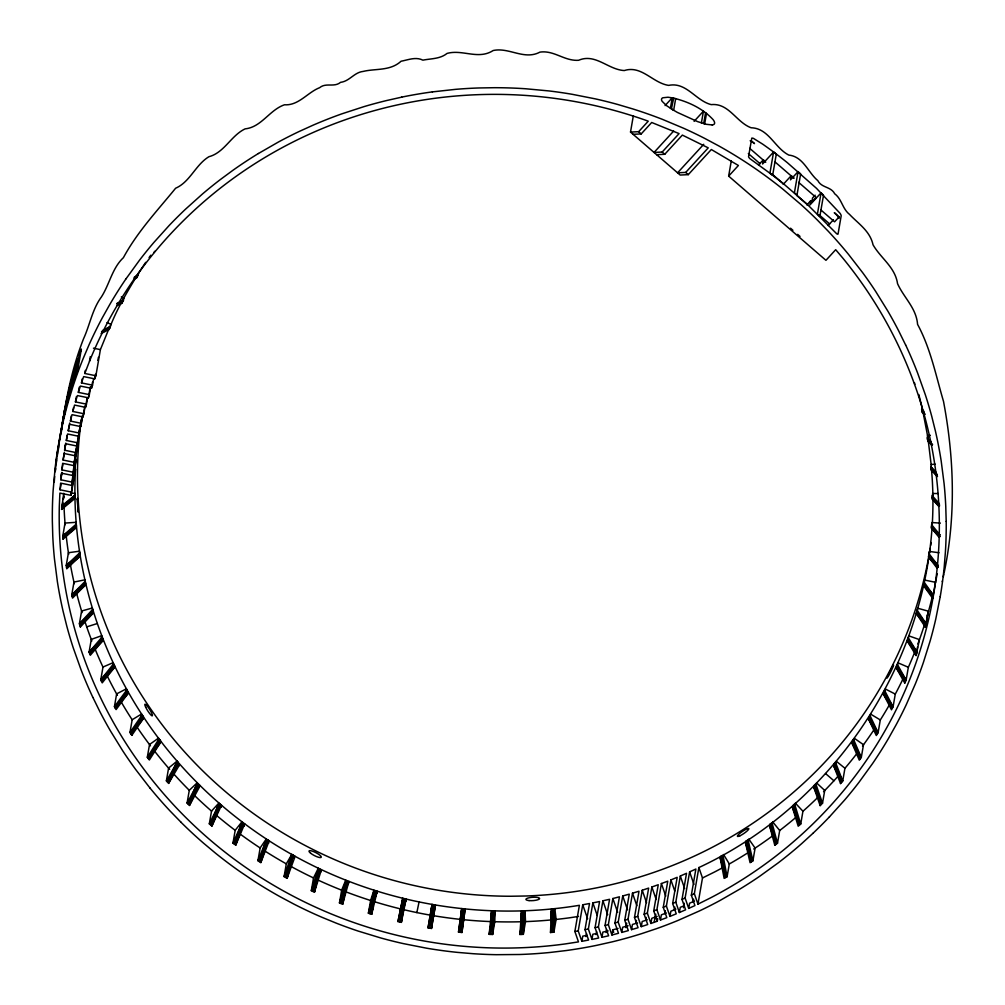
<?xml version="1.0" encoding="UTF-8"?>
<svg xmlns="http://www.w3.org/2000/svg" width="1005" height="1005" viewBox="0 0 1005 1005"><rect width="100%" height="100%" fill="white"/><g stroke="black" fill="none" stroke-linecap="round" stroke-linejoin="round"><path stroke-width="1.5" d="M63.742 493.292L61.581 509.397L74.584 498.794L74.923 493.292L70.727 493.292M168.614 783.398L178.161 762.393A429.286 415.618 9.8 0 1 142.484 715.434L142.107 717.595L129.959 732.519L141.203 716.163L141.579 714.002L132.17 719.743L129.959 732.519L131.818 735.346L143.062 719.002L143.439 716.829C95.274 644.306 70.639 556.242 75.501 469.222L70.978 495.365L59.898 493.091L59.32 506.206A440.479 426.447 9.8 0 0 565.124 943.946L578.478 941.886L574.873 931.459L579.395 905.304C486.91 920.605 389.777 905.203 306.45 862.34A429.286 415.618 9.8 0 1 267.719 839.904C234.077 817.957 203.412 791.438 177.068 761.099L168.589 768.071L166.378 780.847L168.614 783.398L178.928 765.823L179.305 763.662M938.193 493.518L932.615 493.518L932.276 499.02L938.808 506.457M931.585 470.516C945.768 634.457 847.341 798.385 698.877 867.554L694.355 893.696L697.96 904.136L709.97 898.169A440.479 426.447 9.8 0 0 843.17 258.524L835.695 249.692L825.947 260.32L728.65 176.114L731.288 160.813M493.355 910.832L492.588 934.474L489.159 934.361L491.633 910.744L491.483 916.937M553.127 908.822L553.906 932.175L554.835 908.62L556.117 919.399L553.906 932.175L550.501 932.527L551.418 908.972M552.75 910.995L552.21 932.351L551.042 911.133L554.459 910.781M61.519 431.296L61.757 428.432M70.978 495.365L76.166 459.247L71.657 485.39L60.614 483.116L60.086 489.799L71.129 492.073M938.884 537.135L931.421 528.04L931.635 524.711L931.999 522.537L940.366 523.115M463.468 908.796L461.923 932.502L458.506 932.15L461.76 908.595L458.506 932.15M523.291 910.844L523.303 934.361L524.999 910.756L525.514 921.585L523.303 934.361L519.874 934.487L521.57 910.869L521.783 915.517M522.914 913.005L521.582 934.424L521.193 913.043L524.635 912.917M54.257 481.91L54.672 476.533M61.946 472.413L60.878 479.8L71.92 482.073L71.657 485.39M60.878 479.8L61.519 473.192L72.523 475.453L78.176 439.436L73.666 465.579L62.662 463.318L61.908 469.9L72.9 472.162L72.523 475.453M433.783 904.751L431.447 928.469L428.055 927.879L432.087 904.437L428.055 927.879M492.978 913.005L490.88 934.411L491.257 912.917L494.699 913.03L495.076 910.869L494.799 921.698L492.588 934.474L494.699 913.03M55.187 470.604L56.657 460.617M73.666 465.579L82.109 416.083M77.033 449.31L71.92 482.073M937.966 567.373L928.746 555.25L928.934 553.592L938.18 565.715L937.966 567.373L928.494 556.896L929.311 551.431L939.009 552.75M56.783 456.747L55.966 463.318L56.745 458.82M60.149 437.866L60.413 435.768M404.437 898.709L401.322 922.376L397.98 921.572L402.766 898.269L397.98 921.572M463.091 910.97L460.215 932.326L461.383 910.756L464.813 911.108L465.189 908.947L461.923 932.502L464.813 911.108M57.235 453.456L65.325 406.435L64.044 412.917M61.054 431.158L61.82 425.944M61.921 426.66C66.28 396.812 72.523 366.812 83.566 338.723C89.86 325.004 92.309 309.251 101.392 296.965C109.507 284.377 112.196 268.121 123.389 257.682C137.421 231.778 157.182 210.836 175.611 188.237C190.146 181.892 195.548 164.757 208.927 156.717C224.391 152.622 231.024 135.537 245.12 128.866C261.476 127.195 269.528 109.872 284.503 104.784C298.673 105.751 307.593 92.347 319.64 87.686C326.009 82.322 334.137 87.724 340.582 82.335C349.501 81.317 354.212 72.335 363.132 71.43C375.694 68.378 390.242 71.179 401.07 61.23C408.344 59.86 415.756 56.582 422.891 60.149C431.183 58.516 440.102 59.031 447.062 53.416C462.589 49.094 478.292 60.124 493.166 50.526C509.095 47.034 524.221 60.501 539.936 52.122C554.17 50.049 564.358 61.242 578.604 60.287C595.425 53.014 608.138 69.697 624.281 70.551C641.642 64.998 652.697 83 668.652 85.387C686.352 81.669 695.648 100.701 711.239 104.621C728.876 102.799 736.313 122.346 751.15 127.773C768.699 128.213 774.667 147.923 788.812 155.084C803.347 156.604 808.02 172.433 817.844 180.649C821.588 188.036 831.022 186.453 834.703 193.777C841.863 199.103 842.441 208.927 849.514 214.379C858.283 223.675 870.029 230.949 873.031 244.793C880.782 258.335 895.116 267.054 897.553 283.686C903.834 297.681 916.346 308.083 917.578 324.376C930.592 348.459 935.831 375.317 943.507 401.384C954.147 457.652 956.082 516.13 944.16 572.636M74.069 462.3L63.101 460.039L64.395 452.237M64.106 453.494L75.074 455.755L75.563 452.489L64.596 450.227L65.765 443.105M78.591 436.145L79.609 429.437M58.717 443.657L59.207 440.642M62.348 422.678L63.466 416.171M368.395 913.231L373.571 892.314L375.204 892.855L371.674 914.274L368.395 913.231L370.606 900.455L373.935 890.154L370.028 913.746L375.569 890.694M61.167 476.496L61.82 472.601M57.046 455.24L60.853 432.489M57.26 455.83L57.788 452.828M58.303 449.838L58.818 446.836M55.225 471.722L55.74 468.732M64.596 450.227L65.501 445.052M63.101 460.039L64.006 454.85M65.099 446.986L65.714 443.72L76.669 445.969L77.285 442.728L66.33 440.466L67.599 433.984L78.516 436.233L79.181 433.004L68.227 430.756L69.709 422.992M61.908 469.9L62.8 464.725M68.227 430.756L69.697 424.311L80.651 426.56L81.38 423.344L70.425 421.082L71.317 415.907M85.149 406.045L83.817 413.733L72.85 411.472L73.528 407.59M60.086 489.799L60.991 484.573M87.51 398.005L86.455 404.161L75.45 401.9L76.355 396.711M90.676 386.95L89.345 394.638L78.352 392.377L79.244 387.201M93.578 379.036L92.523 385.179L81.48 382.905L82.159 379.023M109.57 327.09L100.4 349.614L95.89 375.757L84.797 373.483L85.325 370.405M62.31 505.138L62.8 502.299M63.29 499.46L63.78 496.621M84.797 373.483L89.52 361.21L90.312 356.599M75.074 455.755L80.475 424.273M80.651 426.56L82.247 417.339M81.38 423.344L82.448 417.188M70.425 421.082L72.008 414.676L82.975 416.924L84.835 406.158M72.85 411.472L74.546 405.078L85.513 407.339L87.108 398.106M76.443 525.64L76.066 527.801L63.089 539.17L63.83 534.911M75.45 401.9L77.385 395.555L88.377 397.817L90.236 387.051M78.352 392.377L80.4 386.058L91.43 388.332L92.498 382.176M81.48 382.905L83.654 376.599L94.696 378.847L95.5 374.237M97.887 360.38L98.427 357.303M61.581 509.397L74.533 497.123L74.91 494.963M74.584 498.794L74.96 496.621M101.053 333.597L109.118 329.464L109.482 327.291M76.267 523.982L75.903 526.143L62.951 537.512L76.066 527.801L76.166 522.311L65.023 523.065L62.813 535.841L63.089 539.17M109.118 329.464C116.153 310.118 127.032 292.154 137.672 274.516L136.429 278.109L133.59 279.327M116.618 305.771L121.844 303.309L122.221 301.148M79.709 552.863L79.345 555.024L66.493 567.134L79.634 556.67L79.483 551.205L68.441 552.712L66.23 565.488L66.745 568.792L79.634 556.67L79.998 554.509M121.844 303.309L122.974 299.666M136.429 278.109L136.806 275.948M85.224 581.455L84.847 583.616L72.146 596.48L85.262 585.249L84.885 579.822L73.981 582.071L71.77 594.847L72.523 598.113L85.262 585.249L85.626 583.076M138.59 273.121L137.296 276.689L134.582 278.084M93.289 611.228L92.925 613.389L80.375 626.994L80.865 624.155M92.774 609.633L92.397 611.794L79.885 625.386L92.925 613.389L92.309 608.025L81.606 611.002L79.395 623.791L80.375 626.994M102.322 637.258L101.957 639.419L89.684 653.727L102.585 640.976L101.379 637.836L101.744 635.675L91.292 639.381L89.081 652.157L90.299 655.285L102.585 640.976L102.962 638.803M113.829 664.179L113.465 666.34L100.776 679.832L112.774 664.808L113.15 662.647L102.987 667.044L100.776 679.832L102.209 682.872L114.206 667.86L114.583 665.687M127.246 690.284L126.869 692.445L114.432 706.653L126.065 690.963L126.442 688.789L116.63 693.877L114.432 706.653L116.078 709.605L127.71 693.902L128.087 691.742M131.818 735.346L132.308 732.507M159.481 739.504L159.117 741.677L147.308 757.293L158.112 740.308L158.489 738.147L160.536 740.848L160.159 743.009L149.356 759.994L147.308 757.293L149.519 744.517L158.489 738.147M177.068 761.099L167.496 782.116L177.797 764.566L176.692 763.26L166.378 780.847M199.656 785.156L199.291 787.33L189.493 805.47L187.081 803.07L189.292 790.294L197.244 782.757L188.287 804.264L198.06 786.149L198.425 783.975M221.489 805.256L211.904 826.085L209.316 823.849L211.527 811.073L218.914 803.02L210.61 824.967L220.183 804.163M244.705 823.836L235.71 845.155L232.984 843.095L235.183 830.318L241.966 821.776L234.341 844.125L243.323 822.831M236.2 842.316L235.71 845.155L242.946 824.992L241.602 823.949L232.984 843.095M257.946 860.707L260.157 847.931L266.3 838.949L259.378 861.637L267.719 839.904L269.177 840.808L260.823 862.579L257.946 860.707L265.936 841.11L268.8 842.981M261.313 859.74L260.823 862.579L267.355 842.064M284.101 876.599L286.312 863.823L291.789 854.438L294.792 856.109L294.415 858.27L287.103 878.27L284.101 876.599L291.789 854.438M288.083 872.591L287.103 878.27L293.284 855.293M321.424 869.639L314.427 892.164L311.324 890.694L313.522 877.918L318.321 868.182L312.869 891.435L319.854 868.936M315.407 886.485L314.427 892.164L319.49 871.109L317.944 870.343L311.324 890.694M347.202 885.656L348.949 881.36L342.667 904.186L339.464 902.93L341.662 890.154L345.745 880.104L341.059 903.558L347.328 880.757M343.647 898.495L342.667 904.186L346.964 882.918L345.368 882.264L339.464 902.93M372.905 907.163L371.674 914.274L377.227 891.184L374.363 900.015M403.281 911.02L401.322 922.376L406.108 899.086L403.52 909.6M433.406 906.912L429.751 928.18L431.71 906.598L435.102 907.176L435.479 905.015L431.447 928.469L435.102 907.176M489.159 934.361L489.887 930.102M490.377 927.263L490.88 924.424M728.65 176.114L738.399 165.486L711.339 149.519L688.287 174.644L680.171 175.046L630.512 132.082L633.338 115.738M519.874 934.487L521.093 927.376M670.398 108.301L672.219 97.799C687.32 101.291 702.495 108.1 713.123 119.658A27.273 6.482 28.8 0 1 712.218 124.947M675.674 98.565L673.652 110.299L666.541 105.626L662.169 101.354A26.268 6.445 21.6 0 1 662.785 97.787L667.986 97.234L673.702 98.088L671.39 108.929L677.37 112.409L697.671 121.643L706.314 124.306L712.218 124.947M550.501 932.527L551.23 928.268M701.402 122.924L703.437 111.178L694.103 121.354M703.676 123.628L705.573 112.686M704.681 123.891L706.49 113.402M578.227 930.932L582.724 904.789L589.52 903.508L584.998 929.663L588.591 940.039L581.857 941.321L578.227 930.932L574.873 931.459M586.003 936.635L586.505 933.683M588.365 929.022L592.875 902.879L599.583 901.535L595.061 927.69L598.641 938.029L591.958 939.411L588.365 929.022L584.998 929.663M591.958 939.411L592.85 934.235L596.204 933.595M596.103 934.65L596.618 931.66M598.39 926.937L602.9 900.794L609.558 899.299L605.035 925.454L608.615 935.793L601.97 937.288L598.39 926.937L595.061 927.69M601.97 937.288L602.862 932.112L608.176 930.919M606.116 932.54L606.631 929.55M608.352 924.675L612.862 898.52L619.432 896.812L614.922 922.967L618.49 933.281L611.919 934.989L608.352 924.675L605.035 925.454M611.919 934.989L612.811 929.813L618.075 928.444M618.213 922.1L622.723 895.958L629.268 894.149L624.746 920.291L628.313 930.605L621.781 932.426L618.213 922.1L614.922 922.967M621.781 932.426L622.673 927.251L628.112 925.756M625.914 927.628L626.693 923.143M627.999 919.336L632.509 893.181L639.004 891.247L634.494 917.402L638.062 927.703L631.555 929.638L627.999 919.336L624.746 920.291M765.006 161.315L763.298 159.82L762.569 163.991L773.574 152.006L776.312 154.067L772.644 175.297L769.905 173.249L773.574 152.006M631.555 929.638L632.459 924.462L637.647 922.917M635.964 923.369L636.479 920.379M637.723 916.384L642.233 890.229L648.652 888.081L644.142 914.223L647.71 924.537L641.278 926.648L637.723 916.384L634.494 917.402M645.675 920.379L646.19 917.377M647.346 913.156L651.868 887L658.25 884.727L653.727 910.882L657.295 921.208L650.913 923.469L647.346 913.156L644.142 914.223M650.913 923.469L651.805 918.281L657.144 916.409M654.155 922.376L655.046 917.201M655.046 918.658L655.825 914.173M661.252 883.609L667.76 881.171L663.25 907.327L666.817 917.64L660.473 920.015L656.906 909.701L661.416 883.546L665.762 896.096M657.295 921.208L657.747 918.608M660.473 920.015L661.365 914.839L666.441 912.942M793.812 177.898L791.237 175.674L790.508 179.845L798.071 171.616L800.646 173.84L796.978 195.083L794.402 192.847L798.071 171.616M664.87 913.746L665.398 910.756M666.39 906.058L670.913 879.915L677.182 877.315L672.659 903.47L676.239 913.821L669.971 916.409L666.39 906.058L663.25 907.327M669.971 916.409L670.863 911.234L675.875 909.161M674.368 910.115L674.883 907.113M675.8 902.176L680.31 876.021L686.528 873.282L682.006 899.437L685.598 909.814L679.367 912.515L675.8 902.176L672.659 903.47M679.367 912.515L680.272 907.339L683.4 906.045M685.109 898.03L689.618 871.875L695.875 869.036L691.34 895.191L694.932 905.58L688.701 908.407L685.109 898.03L682.006 899.437M683.513 907.754L684.292 903.256M812.367 202.294L810.646 200.812L809.93 204.982L821.085 192.822L823.51 195.234L819.841 216.464L817.417 214.052L821.085 192.822M688.701 908.407L689.593 903.231L694.543 900.983M693.111 902.188L693.626 899.186M697.96 904.136L702.482 877.981L698.877 867.554M720.66 856.222L720.284 858.383L724.14 878.383L727.105 876.724L729.303 863.948L723.613 854.552L723.248 856.725L727.105 876.724L721.778 857.579L722.155 855.418M745.936 840.946L745.572 843.107L750.082 862.705L752.908 860.845L755.119 848.069L748.775 839.075L748.398 841.248L752.908 860.845L747.004 842.203L747.368 840.029M770.044 823.974L769.667 826.135L774.805 845.293L777.493 843.245L779.704 830.469L772.732 821.927L772.355 824.087L777.493 843.245L771.036 825.143L771.4 822.969M774.805 845.293L775.295 842.454M792.845 805.407L792.468 807.568L798.209 826.236L800.734 824.012L802.945 811.236L795.382 803.171L795.005 805.344L800.734 824.012L793.762 806.475L794.126 804.314M814.238 785.332L813.874 787.493L820.155 805.633L822.517 803.234L824.728 790.458L816.6 782.933L816.236 785.093L822.517 803.234L815.068 786.312L815.444 784.151M820.155 805.633L820.645 802.794M834.125 763.838L833.748 765.998L840.557 783.573L842.73 781.023L844.941 768.247L836.311 761.275L835.934 763.448L833.748 765.998L841.65 782.305L834.866 764.742L835.243 762.569M840.557 783.573L841.047 780.734M852.403 741.024L852.026 743.198L859.3 760.182L861.298 757.481L863.496 744.705L854.388 738.336L852.026 743.198L860.293 758.825L853.044 741.866L853.421 739.693M921.937 407.063L922.314 412.49L924.587 414.588M868.973 717.03L868.596 719.191L876.31 735.547L878.094 732.72L880.305 719.944L870.77 714.203L868.596 719.191L877.202 734.14L869.526 717.796L869.903 715.623M922.314 412.49L922.691 410.329M883.772 691.942L883.395 694.103L891.485 709.806L893.068 706.867L895.279 694.091L885.355 689.003L883.395 694.103L892.277 708.337L884.212 692.646L884.588 690.485M931.798 445.152L927.703 441.107L927.854 437.288L922.64 410.115M927.703 441.107L928.08 438.946M896.724 665.9L896.347 668.061L904.764 683.086L906.133 680.046L908.344 667.27L898.081 662.86L896.347 668.061L905.455 681.566L897.05 666.554L897.427 664.393M907.754 639.029L907.377 641.19L916.083 655.511L919.437 639.607L908.897 635.889L907.377 641.19L916.648 653.941L907.98 639.632L908.344 637.471M939.524 505.616L932.288 497.349L932.665 495.189M932.653 496.859L932.276 499.02L939.524 505.98M916.811 611.455L916.434 613.615L925.379 627.221L928.494 611.228L917.728 608.239L916.434 613.615L925.831 625.613L916.924 612.02L917.351 610.412L926.296 624.017L916.924 612.02M939.926 536.607L931.56 526.369L931.937 524.208M904.764 683.086L905.254 680.247M931.798 525.866L931.421 528.04L939.801 536.67M916.083 655.511L916.573 652.672M917.063 649.833L917.552 646.994M925.379 627.221L927.59 614.444M932.615 598.339L935.492 582.297L924.537 580.048L923.495 585.475L932.615 598.339L933.105 595.5M66.33 440.466L67.222 435.291M581.857 941.321L582.762 936.132L586.794 935.379M641.278 926.648L642.182 921.51L647.321 919.789M59.835 437.137L58.315 445.831A445.24 431.057 9.8 0 0 55.099 468.267L53.102 490.867A447.476 433.23 9.8 0 0 52.348 521.105L52.775 536.23A445.202 431.019 9.8 0 0 54.458 558.893L57.348 581.443A447.376 433.13 9.8 0 0 63.089 611.241L66.757 625.989A445.956 431.748 9.8 0 0 73.252 647.861L80.915 669.38A447.376 433.13 9.8 0 0 92.875 697.432M60.426 433.896L61.694 427.414M940.228 596.618L935.806 618.866A445.19 431.007 9.8 0 1 930.178 640.838L923.381 662.483A445.793 431.597 9.8 0 1 915.417 683.739L906.322 704.543A445.202 431.019 9.8 0 1 896.096 724.856L888.684 738.097A447.715 433.444 9.8 0 1 872.428 763.75L859.049 782.217A445.969 431.761 9.8 0 1 844.677 799.98L829.351 816.977M839.137 216.866L838.848 218.437A6.457 1.369 42.5 0 0 834.288 212.671L839.137 216.866L834.59 221.816L820.947 210.007M59.659 438.381L62.737 423.582A446.647 432.414 9.8 0 1 68.353 401.611L72.762 387.139A447.275 433.029 9.8 0 1 83.114 358.71L89.056 344.778A447.3 433.055 9.8 0 1 102.435 317.593L109.859 304.352A447.476 433.23 9.8 0 1 126.128 278.636M942.238 581.631L942.363 580.94M404.06 900.869L399.651 921.974L402.389 900.442L405.744 901.246M416.849 912.578L419.06 901.975M943.28 576.795L943.883 574.031M82.975 416.924L83.817 413.733M85.513 407.339L86.455 404.161M88.377 397.817L89.345 394.638M91.43 388.332L92.523 385.179M292.907 857.466L285.596 877.44L291.425 856.599L294.415 858.27M94.696 378.847L95.89 375.757M211.904 826.085L219.806 806.324L218.537 805.181L209.316 823.849M189.493 805.47L198.06 786.149L196.867 784.93L187.081 803.07M102.121 332.567L109.771 327.919L110.852 324.251L107.007 322.592M117.598 304.628L122.61 301.827L123.427 300.369L123.791 298.209L121.316 296.927M159.117 741.677L148.338 758.637L160.159 743.009L158.112 740.308M138.476 273.297L145.687 262.343M142.107 717.595L130.889 733.939L143.062 719.002L141.203 716.163M126.102 278.699L139.494 260.232A445.341 431.158 9.8 0 1 153.866 242.469L169.179 225.472A445.341 431.158 9.8 0 1 185.41 209.291L202.495 193.965A445.19 431.007 9.8 0 1 220.384 179.531L232.745 170.423A447.376 433.13 9.8 0 1 258.436 153.489M149.079 257.582L150.763 255.207M126.869 692.445L115.248 708.136L127.71 693.902L126.065 690.963M153.778 252.619L154.795 251.288M113.465 666.34L101.492 681.352L114.206 667.86L112.774 664.808M101.379 637.836L89.081 652.157L101.957 639.419M630.512 132.082L638.64 131.68L648.238 121.203L645.398 120.148A440.479 426.447 9.8 0 0 89.52 361.21M665.084 105.575L672.219 97.799M633.1 134.306L641.215 133.904L651.692 122.484L679.078 133.602L662.169 152.044L654.054 152.446L673.652 131.065M656.629 154.682L664.757 154.28L682.357 135.085L708.236 147.861L685.699 172.408L677.584 172.81L703.751 144.293M758.561 164.983L763.298 159.82M783.272 184.342L791.237 175.674M815.13 195.171L812.568 197.96L811.852 202.131L816.11 197.495L798.56 182.307M806.864 204.945L810.646 200.812M828.12 225.56L833.447 219.756M91.932 610.186L79.395 623.791L92.397 611.794M815.068 786.312L821.336 804.44L813.874 787.493L816.236 785.093M84.508 581.983L71.77 594.847L84.847 583.616M79.119 553.366L66.23 565.488L79.345 555.024M813.133 833.158L801.839 843.471A447.376 433.13 9.8 0 1 778.146 862.918L759.491 876.41A445.202 431.019 9.8 0 1 740.107 888.935L720.083 900.455A445.956 431.748 9.8 0 1 699.442 910.932L678.249 920.329A445.228 431.045 9.8 0 1 656.567 928.645L641.868 933.57A447.376 433.13 9.8 0 1 611.97 941.911L596.819 945.303A447.376 433.13 9.8 0 1 566.142 950.554L550.69 952.388A447.376 433.13 9.8 0 1 519.585 954.499L496.194 954.687A445.969 431.761 9.8 0 1 472.815 953.682L457.25 952.363A447.966 433.708 9.8 0 1 426.321 948.142L403.344 943.607A445.202 431.019 9.8 0 1 380.631 937.916L358.232 931.095A445.956 431.748 9.8 0 1 336.235 923.143L321.814 917.226A447.815 433.544 9.8 0 1 293.623 903.947L279.905 896.611A447.212 432.967 9.8 0 1 253.273 880.568L240.396 871.888A447.3 433.042 9.8 0 1 215.61 853.245L203.726 843.321A447.815 433.544 9.8 0 1 180.938 822.216M793.762 806.475L799.465 825.13L792.468 807.568L795.005 805.344M75.79 524.484L62.813 535.841L75.903 526.143M74.533 497.123L61.556 507.739L74.546 495.452L61.544 506.068M771.036 825.143L776.149 844.263L769.667 826.135L772.355 824.087M747.004 842.203L751.489 861.775L745.572 843.107L748.398 841.248M101.543 331.826L110.475 326.411L102.422 330.545M258.423 153.514L278.46 141.994A445.19 431.007 9.8 0 1 299.101 131.517L313.171 125.135A447.966 433.708 9.8 0 1 341.964 113.804L364.074 106.605A445.253 431.07 9.8 0 1 386.561 100.55L401.724 97.146M721.778 857.579L725.623 877.553L720.284 858.383L723.248 856.725M117.145 303.862L123.427 300.369L116.894 303.435M101.731 332.065L109.771 327.919M134.13 277.38L138.225 275.282L135.374 276.501M702.482 877.981L714.492 872.026A440.479 426.447 9.8 0 0 722.532 867.742M691.34 895.191L694.355 893.696M117.397 304.289L122.61 301.827M134.456 277.908L137.296 276.689M653.727 910.882L656.906 909.701M86.719 626.869L97.297 623.527M578.541 916.422L569.634 917.791A440.479 426.447 9.8 0 1 555.941 919.449M930.328 435.266L927.565 435.642L927.477 439.449L932.2 444.838M432.389 91.895L455.604 89.345A445.793 431.597 9.8 0 1 478.945 87.963L494.535 87.699A447.866 433.607 9.8 0 1 525.728 88.767L549.044 90.94A445.403 431.22 9.8 0 1 572.222 94.307L595.199 98.842A445.956 431.748 9.8 0 1 617.912 104.52L632.874 108.955A447.087 432.841 9.8 0 1 662.308 119.306L683.865 128.364A445.24 431.057 9.8 0 1 704.907 138.502L718.638 145.838A447.652 433.381 9.8 0 1 758.134 170.561L764.453 175.071A446.496 432.276 9.8 0 1 782.92 189.204L800.608 204.241A445.529 431.333 9.8 0 1 817.467 220.158L828.233 231.225A447.539 433.281 9.8 0 1 848.534 254.416L862.654 272.669A445.228 431.045 9.8 0 1 875.77 291.588L887.867 311.148A445.818 431.61 9.8 0 1 898.885 331.286L905.631 345.004M935.303 464.222L931.133 464.511L931.032 470.001L937.238 476.571M93.465 348.182L100.4 349.614M375.204 892.855L376.85 893.345M346.964 882.918L348.572 883.521M319.49 871.109L321.047 871.812M242.946 824.992L244.328 825.997M219.806 806.324L221.125 807.417M751.589 141.089L754.491 143.614A6.457 1.369 42.5 0 0 750.17 140.775M775.169 162.056L793.887 178.249M749.692 148.338L765.747 162.232M748.323 153.539L760.107 163.727M771.89 173.928L783.674 184.129M796.638 195.347L807.241 204.53M819.025 214.731L829.628 223.901M790.546 228.21L792.907 230.271M797.656 234.366L800.018 236.414M638.64 131.68L641.215 133.904M662.169 152.044L664.757 154.28M685.699 172.408L688.287 174.644M825.545 773.536L833.924 780.784M923.834 411.321L921.572 409.236L923.67 411.447M924.236 412.955L921.974 410.857L925.115 414.186M198.06 786.149L199.291 787.33M932.288 497.349L939.512 504.309M931.283 441.861L927.188 437.803L930.982 442.112M927.477 439.449L932.59 444.512M181.063 822.291L170.297 811.223A447.212 432.967 9.8 0 1 150.034 788.058M931.56 526.369L939.914 534.999M935.931 472.149L930.756 466.672L937.364 474.737M937.112 474.913L930.919 468.33L937.514 476.408M177.797 764.566L178.928 765.823M928.746 555.25L938.18 565.715M932.238 495.691L938.771 503.116M931.635 524.711L940.014 534.949M149.996 788.033L135.889 769.78A445.391 431.208 9.8 0 1 122.761 750.861L110.676 731.301A445.202 431.019 9.8 0 1 99.646 711.163L92.912 697.445M928.494 556.896L936.811 567.812M907.98 639.632L917.226 652.383L908.52 638.062M897.05 666.554L906.133 680.046L897.704 665.021M884.212 692.646L893.068 706.867L884.978 691.164M869.526 717.796L878.094 732.72L870.393 716.364M853.044 741.866L861.298 757.481L854.024 740.497M834.866 764.742L842.73 781.023L835.934 763.448M582.724 904.789L587.624 918.784M689.618 871.875L693.99 884.501M680.31 876.021L684.656 888.583M670.913 879.915L674.77 891.058M651.868 887L656.19 899.513M642.233 890.229L646.554 902.729M632.509 893.181L636.843 905.719M622.723 895.958L627.535 909.864M612.862 898.52L617.673 912.427M602.9 900.794L607.736 914.764M612.811 929.813L613.691 932.364M592.875 902.879L597.234 915.48M914.424 382.679L914.889 384.287M918.821 394.538L921.987 407.276M927.854 437.288L931.158 464.725M946.195 521.344L945.755 506.219A445.341 431.158 9.8 0 0 944.084 483.556L941.183 461.006A447.853 433.582 9.8 0 0 935.441 431.208L931.773 416.459A445.793 431.597 9.8 0 0 925.278 394.588L917.628 373.069A447.652 433.381 9.8 0 0 905.719 345.104M401.736 97.121A447.376 433.13 9.8 0 1 432.401 91.882M940.228 596.606A447.376 433.13 9.8 0 0 944.248 566.657L945.429 551.582A447.853 433.582 9.8 0 0 946.208 521.444M829.452 816.864A445.969 431.761 9.8 0 1 813.221 833.057M937.175 573.717A440.479 426.447 9.8 0 1 935.492 582.485M932.59 595.563A440.479 426.447 9.8 0 1 927.251 615.701M924.638 624.256A440.479 426.447 9.8 0 1 917.854 643.979M914.651 652.32A440.479 426.447 9.8 0 1 908.294 667.433M903.294 678.274A440.479 426.447 9.8 0 1 895.216 694.254M890.191 703.425A440.479 426.447 9.8 0 1 880.229 720.108M873.722 730.145A440.479 426.447 9.8 0 1 862.529 746.074M857.114 753.248A440.479 426.447 9.8 0 1 844.853 768.398M838.949 775.207A440.479 426.447 9.8 0 1 823.56 791.676M818.233 796.99A440.479 426.447 9.8 0 1 802.819 811.374M795.998 817.304A440.479 426.447 9.8 0 1 779.578 830.595M772.33 836.047A440.479 426.447 9.8 0 1 753.712 849.024M748.637 852.315A440.479 426.447 9.8 0 1 729.165 864.049M551.368 919.902A440.479 426.447 9.8 0 1 525.326 921.623M520.728 921.761A440.479 426.447 9.8 0 1 494.623 921.711M491.546 921.61A440.479 426.447 9.8 0 1 463.946 919.738M460.893 919.424A440.479 426.447 9.8 0 1 431.962 915.429M430.442 915.166A440.479 426.447 9.8 0 1 403.344 909.575M400.354 908.859A440.479 426.447 9.8 0 1 373.697 901.46M370.77 900.543A440.479 426.447 9.8 0 1 344.69 891.36M341.826 890.242A440.479 426.447 9.8 0 1 317.844 879.978M313.686 878.018A440.479 426.447 9.8 0 1 290.47 866.159M286.463 863.936A440.479 426.447 9.8 0 1 265.433 851.373M260.295 848.057A440.479 426.447 9.8 0 1 240.208 834.1M235.321 830.444A440.479 426.447 9.8 0 1 216.263 815.181M211.64 811.211A440.479 426.447 9.8 0 1 194.819 795.772M189.405 790.433A440.479 426.447 9.8 0 1 173.714 773.9M169.682 769.365A440.479 426.447 9.8 0 1 154.217 750.672M150.511 745.873A440.479 426.447 9.8 0 1 137.27 727.457M132.245 719.907A440.479 426.447 9.8 0 1 121.165 701.917M117.434 695.372A440.479 426.447 9.8 0 1 106.932 675.36M103.038 667.22A440.479 426.447 9.8 0 1 94.633 647.936M91.87 640.951A440.479 426.447 9.8 0 1 84.797 621.191M82.071 612.623A440.479 426.447 9.8 0 1 76.795 593.88M74.32 583.704A440.479 426.447 9.8 0 1 70.4 564.672M68.667 554.358A440.479 426.447 9.8 0 1 66.129 535.125M65.137 524.736A440.479 426.447 9.8 0 1 63.981 505.389M63.78 497.94A440.479 426.447 9.8 0 1 63.742 494.95M929.248 554.006A429.286 415.618 9.8 0 1 525.854 895.995L510.892 896.246A429.286 415.618 9.8 0 1 81.418 419.336M931.082 542.549A429.286 415.618 9.8 0 1 930.655 545.426M930.203 548.29A429.286 415.618 9.8 0 1 929.499 552.587M77.297 499.221L78.126 512.085L77.448 498.342L77.297 499.221M65.991 403.206L62.373 424.185L67.41 396.761L65.991 403.206M68.177 393.545L64.546 414.512L69.747 387.126L68.177 393.545M70.564 383.923L66.946 404.889L72.297 377.541L70.564 383.923M73.202 374.35L69.571 395.317L75.074 367.993L73.202 374.35M76.066 364.828L72.448 385.794L74.483 379.475L78.101 358.509L76.066 364.828M79.156 355.355L75.538 376.322L77.737 370.028L81.355 349.062L79.156 355.355M751.702 138.489L748.587 156.541A6.419 1.47 34.9 0 0 749.981 158.715L765.345 169.883A446.71 432.477 9.8 0 1 783.812 184.028L807.216 204.279L836.612 233.688A6.419 1.244 50.1 0 0 838.057 233.964L841.172 215.912A6.419 1.244 50.1 0 0 840.117 213.387L816.512 188.35L787.48 162.785A447.401 433.155 9.8 0 0 762.695 144.155L753.486 138.401A6.419 1.47 34.9 0 0 751.702 138.489M924.173 582.209L923.495 585.475L932.954 596.706L923.859 583.842L933.293 595.073L924.173 582.209M887.026 677.81C890.292 675.084 899.978 650.562 887.026 677.81M145.712 707.256A6.884 1.181 57.6 0 0 152.22 715.862A6.884 1.181 57.6 0 0 147.911 706.93A6.884 1.181 57.6 0 0 145.712 707.256M310.583 853.182A6.884 1.646 27.2 0 0 321.01 857.491A6.884 1.646 27.2 0 0 313.836 851.7A6.884 1.646 27.2 0 0 310.583 853.182M740.007 835.758A6.884 1.256 -34.2 0 0 748.851 828.849A6.884 1.256 -34.2 0 0 740.522 832.818A6.884 1.256 -34.2 0 0 740.007 835.758M529.057 900.593A6.884 1.683 -3.7 0 0 539.61 898.608A6.884 1.683 -3.7 0 0 529.572 897.653A6.884 1.683 -3.7 0 0 529.057 900.593"/></g></svg>
